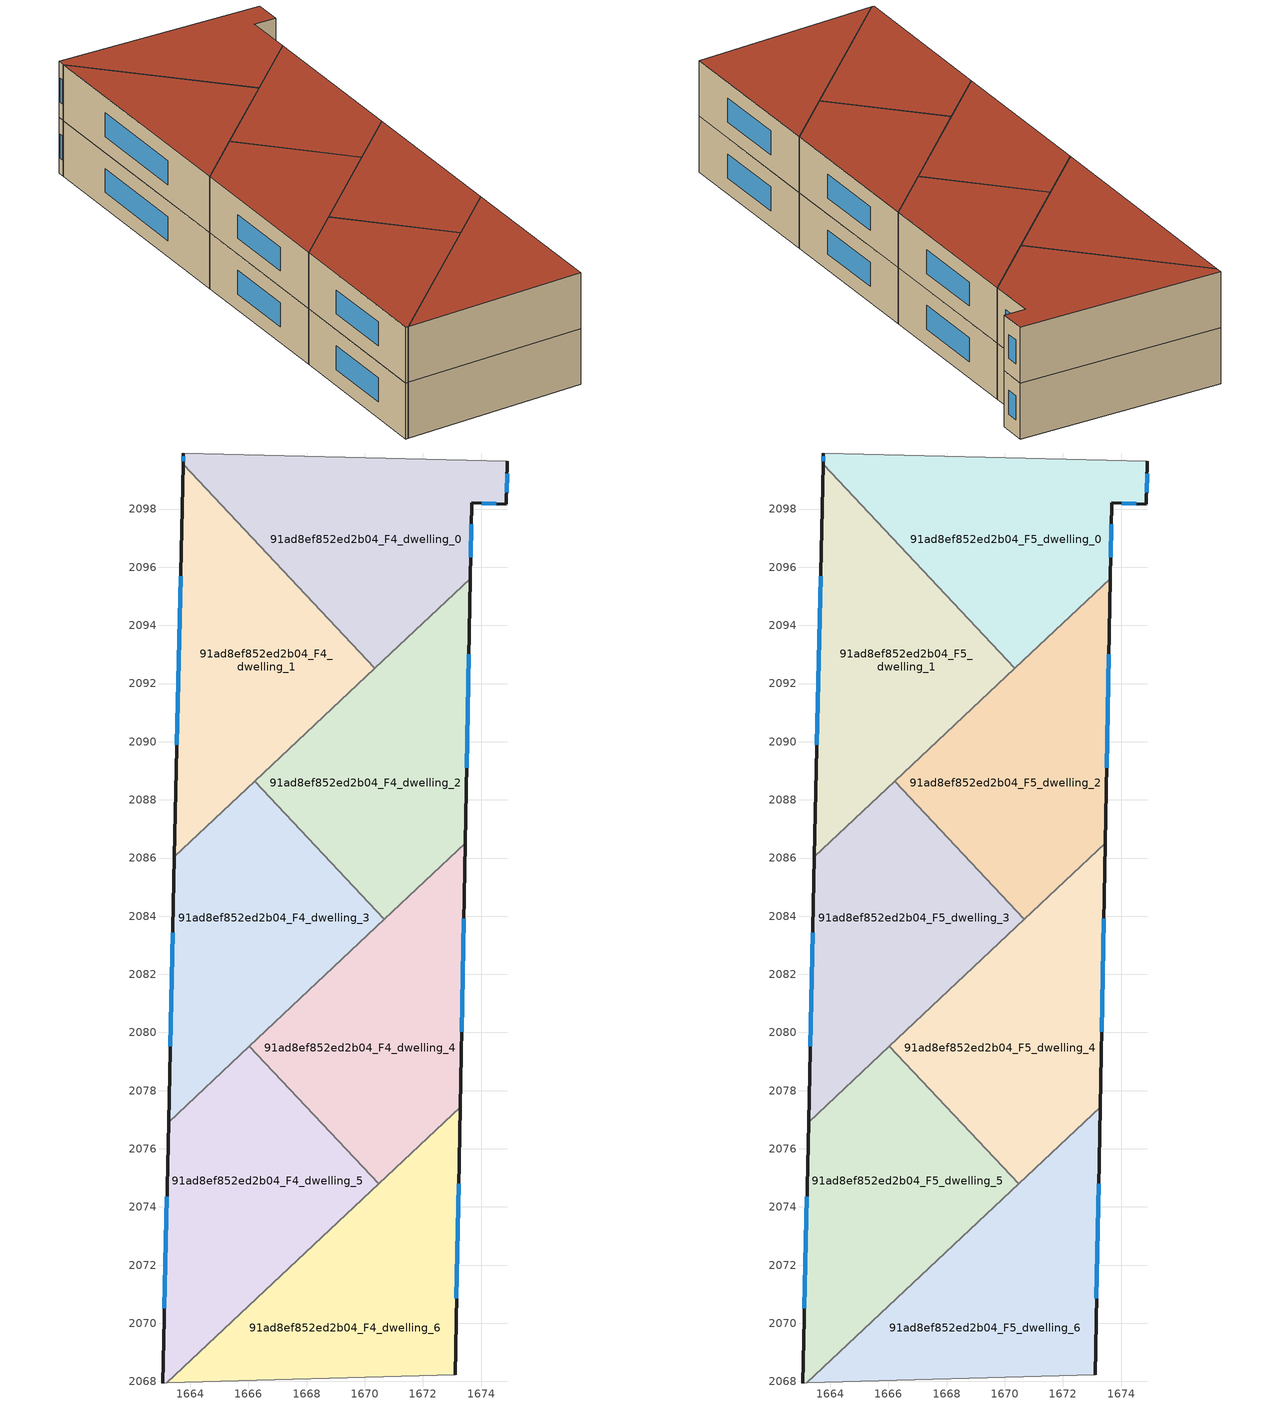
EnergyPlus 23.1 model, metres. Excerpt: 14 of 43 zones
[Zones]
91ad8ef852ed2b04_F4_dwelling_0
 floor to 91ad8ef852ed2b04_F3_dwelling_0 (EU_floor_Construction): 1674.91,2099.64 1674.87,2098.17 1673.68,2098.22 1673.63,2095.61 1670.35,2092.53 1663.76,2099.54 1663.77,2099.93 z12
 wall outside (EU_wall_Construction): 1663.77,2099.93 1663.76,2099.54 / 1673.63,2095.61 1673.68,2098.22 1674.87,2098.17 1674.91,2099.64 z12:15
 wall to 91ad8ef852ed2b04_F4_dwelling_1 (EU_wall_Construction): 1663.76,2099.54 1670.35,2092.53 z12:15
 wall adiabatic (EU_wall_Construction): 1674.91,2099.64 1663.77,2099.93 z12:15
 wall to 91ad8ef852ed2b04_F4_dwelling_2 (EU_wall_Construction): 1670.35,2092.53 1673.63,2095.61 z12:15
 window (EU_Window_Construction): 1663.77,2099.82 1663.76,2099.65 / 1674.88,2098.59 1674.89,2099.22 / 1674.02,2098.2 1674.53,2098.18 / 1673.64,2096.35 1673.66,2097.47 z12.86:14.14
91ad8ef852ed2b04_F4_dwelling_1
 floor to 91ad8ef852ed2b04_F3_dwelling_1 (EU_floor_Construction): 1663.76,2099.54 1670.35,2092.53 1663.46,2086.05 z12
 wall outside (EU_wall_Construction): 1663.76,2099.54 1663.46,2086.05 z12:15
 wall to 91ad8ef852ed2b04_F4_dwelling_3 (EU_wall_Construction): 1663.46,2086.05 1666.22,2088.64 z12:15
 wall to 91ad8ef852ed2b04_F4_dwelling_2 (EU_wall_Construction): 1666.22,2088.64 1670.35,2092.53 z12:15
 window (EU_Window_Construction): 1663.67,2095.69 1663.54,2089.9 z12.86:14.14
91ad8ef852ed2b04_F4_dwelling_2
 floor to 91ad8ef852ed2b04_F3_dwelling_2 (EU_floor_Construction): 1673.63,2095.61 1673.46,2086.5 1670.68,2083.89 1666.22,2088.64 z12
 wall outside (EU_wall_Construction): 1673.46,2086.5 1673.63,2095.61 z12:15
 wall to 91ad8ef852ed2b04_F4_dwelling_3 (EU_wall_Construction): 1666.22,2088.64 1670.68,2083.89 z12:15
 wall to 91ad8ef852ed2b04_F4_dwelling_4 (EU_wall_Construction): 1670.68,2083.89 1673.46,2086.5 z12:15
 window (EU_Window_Construction): 1673.5,2089.1 1673.58,2093 z12.86:14.14
91ad8ef852ed2b04_F4_dwelling_3
 floor to 91ad8ef852ed2b04_F3_dwelling_3 (EU_floor_Construction): 1666.22,2088.64 1670.68,2083.89 1663.25,2076.92 1663.46,2086.05 z12
 wall outside (EU_wall_Construction): 1663.46,2086.05 1663.25,2076.92 z12:15
 wall to 91ad8ef852ed2b04_F4_dwelling_5 (EU_wall_Construction): 1663.25,2076.92 1666.04,2079.53 z12:15
 wall to 91ad8ef852ed2b04_F4_dwelling_4 (EU_wall_Construction): 1666.04,2079.53 1670.68,2083.89 z12:15
 window (EU_Window_Construction): 1663.4,2083.44 1663.31,2079.52 z12.86:14.14
91ad8ef852ed2b04_F4_dwelling_4
 floor to 91ad8ef852ed2b04_F3_dwelling_4 (EU_floor_Construction): 1673.46,2086.5 1673.28,2077.42 1670.48,2074.8 1666.04,2079.53 z12
 wall outside (EU_wall_Construction): 1673.28,2077.42 1673.46,2086.5 z12:15
 wall to 91ad8ef852ed2b04_F4_dwelling_5 (EU_wall_Construction): 1666.04,2079.53 1670.48,2074.8 z12:15
 wall to 91ad8ef852ed2b04_F4_dwelling_6 (EU_wall_Construction): 1670.49,2074.8 1673.28,2077.42 z12:15
 window (EU_Window_Construction): 1673.33,2080.02 1673.41,2083.91 z12.86:14.14
91ad8ef852ed2b04_F4_dwelling_5
 floor to 91ad8ef852ed2b04_F3_dwelling_5 (EU_floor_Construction): 1666.04,2079.53 1670.48,2074.8 1663.2,2067.95 1663.05,2067.95 1663.25,2076.92 z12
 wall outside (EU_wall_Construction): 1663.25,2076.92 1663.05,2067.95 z12:15
 wall adiabatic (EU_wall_Construction): 1663.05,2067.95 1663.2,2067.95 z12:15
 wall to 91ad8ef852ed2b04_F4_dwelling_6 (EU_wall_Construction): 1663.2,2067.95 1670.48,2074.8 z12:15
 window (EU_Window_Construction): 1663.2,2074.35 1663.11,2070.51 z12.86:14.14
91ad8ef852ed2b04_F4_dwelling_6
 floor to 91ad8ef852ed2b04_F3_dwelling_6 (EU_floor_Construction): 1673.28,2077.42 1673.11,2068.23 1663.2,2067.95 z12
 wall outside (EU_wall_Construction): 1673.11,2068.23 1673.28,2077.42 z12:15
 wall adiabatic (EU_wall_Construction): 1663.2,2067.95 1673.11,2068.23 z12:15
 window (EU_Window_Construction): 1673.16,2070.85 1673.23,2074.8 z12.86:14.14
91ad8ef852ed2b04_F5_dwelling_0
 floor to 91ad8ef852ed2b04_F4_dwelling_0 (EU_floor_Construction): 1674.91,2099.64 1674.87,2098.17 1673.68,2098.22 1673.63,2095.61 1670.35,2092.53 1663.76,2099.54 1663.77,2099.93 z15
 wall outside (EU_wall_Construction): 1663.77,2099.93 1663.76,2099.54 / 1673.63,2095.61 1673.68,2098.22 1674.87,2098.17 1674.91,2099.64 z15:18
 wall to 91ad8ef852ed2b04_F5_dwelling_1 (EU_wall_Construction): 1663.76,2099.54 1670.35,2092.53 z15:18
 wall adiabatic (EU_wall_Construction): 1674.91,2099.64 1663.77,2099.93 z15:18
 wall to 91ad8ef852ed2b04_F5_dwelling_2 (EU_wall_Construction): 1670.35,2092.53 1673.63,2095.61 z15:18
 window (EU_Window_Construction): 1663.77,2099.82 1663.76,2099.65 / 1674.88,2098.59 1674.89,2099.22 / 1674.02,2098.2 1674.53,2098.18 / 1673.64,2096.35 1673.66,2097.47 z15.86:17.14
 roof outside (EU_roof_Construction): 1673.63,2095.61 1673.68,2098.22 1674.87,2098.17 1674.91,2099.64 1663.77,2099.93 1663.76,2099.54 1670.35,2092.53 z18
91ad8ef852ed2b04_F5_dwelling_1
 floor to 91ad8ef852ed2b04_F4_dwelling_1 (EU_floor_Construction): 1663.76,2099.54 1670.35,2092.53 1663.46,2086.05 z15
 wall outside (EU_wall_Construction): 1663.76,2099.54 1663.46,2086.05 z15:18
 wall to 91ad8ef852ed2b04_F5_dwelling_3 (EU_wall_Construction): 1663.46,2086.05 1666.22,2088.64 z15:18
 wall to 91ad8ef852ed2b04_F5_dwelling_2 (EU_wall_Construction): 1666.22,2088.64 1670.35,2092.53 z15:18
 window (EU_Window_Construction): 1663.67,2095.69 1663.54,2089.9 z15.86:17.14
 roof outside (EU_roof_Construction): 1670.35,2092.53 1663.76,2099.54 1663.46,2086.05 z18
91ad8ef852ed2b04_F5_dwelling_2
 floor to 91ad8ef852ed2b04_F4_dwelling_2 (EU_floor_Construction): 1673.63,2095.61 1673.46,2086.5 1670.68,2083.89 1666.22,2088.64 z15
 wall outside (EU_wall_Construction): 1673.46,2086.5 1673.63,2095.61 z15:18
 wall to 91ad8ef852ed2b04_F5_dwelling_3 (EU_wall_Construction): 1666.22,2088.64 1670.68,2083.89 z15:18
 wall to 91ad8ef852ed2b04_F5_dwelling_4 (EU_wall_Construction): 1670.68,2083.89 1673.46,2086.5 z15:18
 window (EU_Window_Construction): 1673.5,2089.1 1673.58,2093 z15.86:17.14
 roof outside (EU_roof_Construction): 1673.46,2086.5 1673.63,2095.61 1666.22,2088.64 1670.68,2083.89 z18
91ad8ef852ed2b04_F5_dwelling_3
 floor to 91ad8ef852ed2b04_F4_dwelling_3 (EU_floor_Construction): 1666.22,2088.64 1670.68,2083.89 1663.25,2076.92 1663.46,2086.05 z15
 wall outside (EU_wall_Construction): 1663.46,2086.05 1663.25,2076.92 z15:18
 wall to 91ad8ef852ed2b04_F5_dwelling_5 (EU_wall_Construction): 1663.25,2076.92 1666.04,2079.53 z15:18
 wall to 91ad8ef852ed2b04_F5_dwelling_4 (EU_wall_Construction): 1666.04,2079.53 1670.68,2083.89 z15:18
 window (EU_Window_Construction): 1663.4,2083.44 1663.31,2079.52 z15.86:17.14
 roof outside (EU_roof_Construction): 1670.68,2083.89 1666.22,2088.64 1663.46,2086.05 1663.25,2076.92 z18
91ad8ef852ed2b04_F5_dwelling_4
 floor to 91ad8ef852ed2b04_F4_dwelling_4 (EU_floor_Construction): 1673.46,2086.5 1673.28,2077.42 1670.48,2074.8 1666.04,2079.53 z15
 wall outside (EU_wall_Construction): 1673.28,2077.42 1673.46,2086.5 z15:18
 wall to 91ad8ef852ed2b04_F5_dwelling_5 (EU_wall_Construction): 1666.04,2079.53 1670.48,2074.8 z15:18
 wall to 91ad8ef852ed2b04_F5_dwelling_6 (EU_wall_Construction): 1670.49,2074.8 1673.28,2077.42 z15:18
 window (EU_Window_Construction): 1673.33,2080.02 1673.41,2083.91 z15.86:17.14
 roof outside (EU_roof_Construction): 1673.28,2077.42 1673.46,2086.5 1666.04,2079.53 1670.48,2074.8 z18
91ad8ef852ed2b04_F5_dwelling_5
 floor to 91ad8ef852ed2b04_F4_dwelling_5 (EU_floor_Construction): 1666.04,2079.53 1670.48,2074.8 1663.2,2067.95 1663.05,2067.95 1663.25,2076.92 z15
 wall outside (EU_wall_Construction): 1663.25,2076.92 1663.05,2067.95 z15:18
 wall adiabatic (EU_wall_Construction): 1663.05,2067.95 1663.2,2067.95 z15:18
 wall to 91ad8ef852ed2b04_F5_dwelling_6 (EU_wall_Construction): 1663.2,2067.95 1670.48,2074.8 z15:18
 window (EU_Window_Construction): 1663.2,2074.35 1663.11,2070.51 z15.86:17.14
 roof outside (EU_roof_Construction): 1670.48,2074.8 1666.04,2079.53 1663.25,2076.92 1663.05,2067.95 1663.2,2067.95 z18
91ad8ef852ed2b04_F5_dwelling_6
 floor to 91ad8ef852ed2b04_F4_dwelling_6 (EU_floor_Construction): 1673.28,2077.42 1673.11,2068.23 1663.2,2067.95 z15
 wall outside (EU_wall_Construction): 1673.11,2068.23 1673.28,2077.42 z15:18
 wall adiabatic (EU_wall_Construction): 1663.2,2067.95 1673.11,2068.23 z15:18
 window (EU_Window_Construction): 1673.16,2070.85 1673.23,2074.8 z15.86:17.14
 roof outside (EU_roof_Construction): 1673.11,2068.23 1673.28,2077.42 1663.2,2067.95 z18
[Building]
EU S2 Campaign: North Axis=0; Terrain=City; Solar Distribution=FullExterior
[Site:Location]
Helsinki-Vantaa.AP: Latitude=60.317; Longitude=24.963; Time Zone=2; Elevation=54.6
[SizingPeriod:WeatherFileDays]
AnnualSizingPeriod: Begin Month=1; Begin Day of Month=1; End Month=12; End Day of Month=31; Day of Week for Start Day=Monday; Use Weather File Daylight Saving Period=No; Use Weather File Rain and Snow Indicators=No
[MATERIAL]
EU_InternalMass_Material: Roughness=MediumRough; Thickness=0.1; Conductivity=1; Density=1800; Specific Heat=900; Thermal Absorptance=0.9; Solar Absorptance=0.7; Visible Absorptance=0.7
[MATERIAL:NOMASS] Roughness=MediumRough; Thermal Absorptance=0.9; Solar Absorptance=0.7; Visible Absorptance=0.7
Name | Thermal Resistance
EU_wall_NoMass | 1.10183
EU_roof_NoMass; EU_floor_NoMass | 1.70606
[WINDOWMATERIAL:SIMPLEGLAZINGSYSTEM]
EU_Window_SimpleGlazing: UFactor=3.11035; Solar Heat Gain Coefficient=0.8; Visible Transmittance=0.8
[CONSTRUCTION]
EU_wall_Construction: EU_wall_NoMass
EU_roof_Construction: EU_roof_NoMass
EU_floor_Construction: EU_floor_NoMass
EU_Window_Construction: EU_Window_SimpleGlazing
EU_InternalMass_Construction: EU_InternalMass_Material
[ZONE] Type=1; Multiplier=1; Ceiling Height=autocalculate; Floor Area=autocalculate; Part of Total Floor Area=Yes
Name | Volume
91ad8ef852ed2b04_F4_dwelling_0; 91ad8ef852ed2b04_F5_dwelling_0 | 136.627
91ad8ef852ed2b04_F4_dwelling_1; 91ad8ef852ed2b04_F5_dwelling_1 | 136.626
91ad8ef852ed2b04_F4_dwelling_2; 91ad8ef852ed2b04_F5_dwelling_2 | 136.605
91ad8ef852ed2b04_F4_dwelling_3; 91ad8ef852ed2b04_F5_dwelling_3 | 136.607
91ad8ef852ed2b04_F4_dwelling_4; 91ad8ef852ed2b04_F5_dwelling_4; 91ad8ef852ed2b04_F4_dwelling_6; 91ad8ef852ed2b04_F5_dwelling_6 | 136.614
91ad8ef852ed2b04_F4_dwelling_5; 91ad8ef852ed2b04_F5_dwelling_5 | 136.615
[INTERNALMASS] Construction=EU_InternalMass_Construction
Name | Zone or ZoneList | Surface Area
91ad8ef852ed2b04_F4_dwelling_0_EU_InternalMass | 91ad8ef852ed2b04_F4_dwelling_0 | 45.5438
91ad8ef852ed2b04_F4_dwelling_1_EU_InternalMass | 91ad8ef852ed2b04_F4_dwelling_1 | 45.5396
91ad8ef852ed2b04_F4_dwelling_2_EU_InternalMass | 91ad8ef852ed2b04_F4_dwelling_2 | 45.5352
91ad8ef852ed2b04_F4_dwelling_3_EU_InternalMass | 91ad8ef852ed2b04_F4_dwelling_3 | 45.5356
91ad8ef852ed2b04_F4_dwelling_4_EU_InternalMass | 91ad8ef852ed2b04_F4_dwelling_4 | 45.5362
91ad8ef852ed2b04_F4_dwelling_5_EU_InternalMass | 91ad8ef852ed2b04_F4_dwelling_5 | 45.5374
91ad8ef852ed2b04_F4_dwelling_6_EU_InternalMass | 91ad8ef852ed2b04_F4_dwelling_6 | 45.538
91ad8ef852ed2b04_F5_dwelling_0_EU_InternalMass | 91ad8ef852ed2b04_F5_dwelling_0 | 45.5438
91ad8ef852ed2b04_F5_dwelling_1_EU_InternalMass | 91ad8ef852ed2b04_F5_dwelling_1 | 45.5396
91ad8ef852ed2b04_F5_dwelling_2_EU_InternalMass | 91ad8ef852ed2b04_F5_dwelling_2 | 45.5352
91ad8ef852ed2b04_F5_dwelling_3_EU_InternalMass | 91ad8ef852ed2b04_F5_dwelling_3 | 45.5356
91ad8ef852ed2b04_F5_dwelling_4_EU_InternalMass | 91ad8ef852ed2b04_F5_dwelling_4 | 45.5362
91ad8ef852ed2b04_F5_dwelling_5_EU_InternalMass | 91ad8ef852ed2b04_F5_dwelling_5 | 45.5374
91ad8ef852ed2b04_F5_dwelling_6_EU_InternalMass | 91ad8ef852ed2b04_F5_dwelling_6 | 45.538
[OTHEREQUIPMENT] Fuel Type=Electricity; Design Level Calculation Method=Watts/Area; Power per Zone Floor Area=1; Fraction Latent=0; Fraction Radiant=0; Fraction Lost=0; Carbon Dioxide Generation Rate=0; EndUse Subcategory=EU_Step8_InternalGains
Name | Zone or ZoneList or Space or SpaceList | Schedule
EU_Step8_InternalGain_91ad8ef852ed2b04_F4_dwelling_0_f000 | 91ad8ef852ed2b04_F4_dwelling_0 | EU_Step8_GainSchedule_91ad8ef852ed2b04_F4_dwelling_0_f000
EU_Step8_InternalGain_91ad8ef852ed2b04_F4_dwelling_1_f000 | 91ad8ef852ed2b04_F4_dwelling_1 | EU_Step8_GainSchedule_91ad8ef852ed2b04_F4_dwelling_1_f000
EU_Step8_InternalGain_91ad8ef852ed2b04_F4_dwelling_2_f000 | 91ad8ef852ed2b04_F4_dwelling_2 | EU_Step8_GainSchedule_91ad8ef852ed2b04_F4_dwelling_2_f000
EU_Step8_InternalGain_91ad8ef852ed2b04_F4_dwelling_3_f000 | 91ad8ef852ed2b04_F4_dwelling_3 | EU_Step8_GainSchedule_91ad8ef852ed2b04_F4_dwelling_3_f000
EU_Step8_InternalGain_91ad8ef852ed2b04_F4_dwelling_4_f000 | 91ad8ef852ed2b04_F4_dwelling_4 | EU_Step8_GainSchedule_91ad8ef852ed2b04_F4_dwelling_4_f000
EU_Step8_InternalGain_91ad8ef852ed2b04_F4_dwelling_5_f000 | 91ad8ef852ed2b04_F4_dwelling_5 | EU_Step8_GainSchedule_91ad8ef852ed2b04_F4_dwelling_5_f000
EU_Step8_InternalGain_91ad8ef852ed2b04_F4_dwelling_6_f000 | 91ad8ef852ed2b04_F4_dwelling_6 | EU_Step8_GainSchedule_91ad8ef852ed2b04_F4_dwelling_6_f000
EU_Step8_InternalGain_91ad8ef852ed2b04_F5_dwelling_0_f000 | 91ad8ef852ed2b04_F5_dwelling_0 | EU_Step8_GainSchedule_91ad8ef852ed2b04_F5_dwelling_0_f000
EU_Step8_InternalGain_91ad8ef852ed2b04_F5_dwelling_1_f000 | 91ad8ef852ed2b04_F5_dwelling_1 | EU_Step8_GainSchedule_91ad8ef852ed2b04_F5_dwelling_1_f000
EU_Step8_InternalGain_91ad8ef852ed2b04_F5_dwelling_2_f000 | 91ad8ef852ed2b04_F5_dwelling_2 | EU_Step8_GainSchedule_91ad8ef852ed2b04_F5_dwelling_2_f000
EU_Step8_InternalGain_91ad8ef852ed2b04_F5_dwelling_3_f000 | 91ad8ef852ed2b04_F5_dwelling_3 | EU_Step8_GainSchedule_91ad8ef852ed2b04_F5_dwelling_3_f000
EU_Step8_InternalGain_91ad8ef852ed2b04_F5_dwelling_4_f000 | 91ad8ef852ed2b04_F5_dwelling_4 | EU_Step8_GainSchedule_91ad8ef852ed2b04_F5_dwelling_4_f000
EU_Step8_InternalGain_91ad8ef852ed2b04_F5_dwelling_5_f000 | 91ad8ef852ed2b04_F5_dwelling_5 | EU_Step8_GainSchedule_91ad8ef852ed2b04_F5_dwelling_5_f000
EU_Step8_InternalGain_91ad8ef852ed2b04_F5_dwelling_6_f000 | 91ad8ef852ed2b04_F5_dwelling_6 | EU_Step8_GainSchedule_91ad8ef852ed2b04_F5_dwelling_6_f000
[ZONEVENTILATION:DESIGNFLOWRATE] Schedule=EU_AlwaysOn; Design Flow Rate Calculation Method=AirChanges/Hour; Air Changes per Hour=0.756316; Ventilation Type=Natural; Fan Pressure Rise=0; Fan Total Efficiency=1; Constant Term Coefficient=1; Temperature Term Coefficient=0; Velocity Term Coefficient=0; Velocity Squared Term Coefficient=0; Minimum Indoor Temperature=-100; Maximum Indoor Temperature=100; Delta Temperature=-100; Minimum Outdoor Temperature=-100; Maximum Outdoor Temperature=100; Maximum Wind Speed=40
Name | Zone or ZoneList or Space or SpaceList
EU_ConstantAir_91ad8ef852ed2b04_F4_dwelling_0 | 91ad8ef852ed2b04_F4_dwelling_0
EU_ConstantAir_91ad8ef852ed2b04_F4_dwelling_1 | 91ad8ef852ed2b04_F4_dwelling_1
EU_ConstantAir_91ad8ef852ed2b04_F4_dwelling_2 | 91ad8ef852ed2b04_F4_dwelling_2
EU_ConstantAir_91ad8ef852ed2b04_F4_dwelling_3 | 91ad8ef852ed2b04_F4_dwelling_3
EU_ConstantAir_91ad8ef852ed2b04_F4_dwelling_4 | 91ad8ef852ed2b04_F4_dwelling_4
EU_ConstantAir_91ad8ef852ed2b04_F4_dwelling_5 | 91ad8ef852ed2b04_F4_dwelling_5
EU_ConstantAir_91ad8ef852ed2b04_F4_dwelling_6 | 91ad8ef852ed2b04_F4_dwelling_6
EU_ConstantAir_91ad8ef852ed2b04_F5_dwelling_0 | 91ad8ef852ed2b04_F5_dwelling_0
EU_ConstantAir_91ad8ef852ed2b04_F5_dwelling_1 | 91ad8ef852ed2b04_F5_dwelling_1
EU_ConstantAir_91ad8ef852ed2b04_F5_dwelling_2 | 91ad8ef852ed2b04_F5_dwelling_2
EU_ConstantAir_91ad8ef852ed2b04_F5_dwelling_3 | 91ad8ef852ed2b04_F5_dwelling_3
EU_ConstantAir_91ad8ef852ed2b04_F5_dwelling_4 | 91ad8ef852ed2b04_F5_dwelling_4
EU_ConstantAir_91ad8ef852ed2b04_F5_dwelling_5 | 91ad8ef852ed2b04_F5_dwelling_5
EU_ConstantAir_91ad8ef852ed2b04_F5_dwelling_6 | 91ad8ef852ed2b04_F5_dwelling_6
[HVACTEMPLATE:THERMOSTAT] Constant Heating Setpoint=20; Constant Cooling Setpoint=50
EU_HeatOnly_91ad8ef852ed2b04_F2_dwelling_0; EU_HeatOnly_91ad8ef852ed2b04_F2_dwelling_1; EU_HeatOnly_91ad8ef852ed2b04_F2_dwelling_2; EU_HeatOnly_91ad8ef852ed2b04_F2_dwelling_3; EU_HeatOnly_91ad8ef852ed2b04_F2_dwelling_4; EU_HeatOnly_91ad8ef852ed2b04_F2_dwelling_5; EU_HeatOnly_91ad8ef852ed2b04_F2_dwelling_6; EU_HeatOnly_91ad8ef852ed2b04_F3_dwelling_0; EU_HeatOnly_91ad8ef852ed2b04_F3_dwelling_1; EU_HeatOnly_91ad8ef852ed2b04_F3_dwelling_2; EU_HeatOnly_91ad8ef852ed2b04_F3_dwelling_3; EU_HeatOnly_91ad8ef852ed2b04_F3_dwelling_4; EU_HeatOnly_91ad8ef852ed2b04_F3_dwelling_5; EU_HeatOnly_91ad8ef852ed2b04_F3_dwelling_6; EU_HeatOnly_91ad8ef852ed2b04_F4_dwelling_0; EU_HeatOnly_91ad8ef852ed2b04_F4_dwelling_1; EU_HeatOnly_91ad8ef852ed2b04_F4_dwelling_2; EU_HeatOnly_91ad8ef852ed2b04_F4_dwelling_3; EU_HeatOnly_91ad8ef852ed2b04_F4_dwelling_4; EU_HeatOnly_91ad8ef852ed2b04_F4_dwelling_5; EU_HeatOnly_91ad8ef852ed2b04_F4_dwelling_6; EU_HeatOnly_91ad8ef852ed2b04_F5_dwelling_0; EU_HeatOnly_91ad8ef852ed2b04_F5_dwelling_1; EU_HeatOnly_91ad8ef852ed2b04_F5_dwelling_2; EU_HeatOnly_91ad8ef852ed2b04_F5_dwelling_3; EU_HeatOnly_91ad8ef852ed2b04_F5_dwelling_4; EU_HeatOnly_91ad8ef852ed2b04_F5_dwelling_5; EU_HeatOnly_91ad8ef852ed2b04_F5_dwelling_6
[HVACTEMPLATE:ZONE:IDEALLOADSAIRSYSTEM] System Availability Schedule=EU_AlwaysOn; Maximum Heating Supply Air Temperature=50; Minimum Cooling Supply Air Temperature=13; Maximum Heating Supply Air Humidity Ratio=0.0156; Minimum Cooling Supply Air Humidity Ratio=0.0077; Heating Limit=NoLimit; Cooling Limit=NoLimit; Heating Availability Schedule=EU_AlwaysOn; Cooling Availability Schedule=EU_CoolingOff; Dehumidification Control Type=ConstantSensibleHeatRatio; Cooling Sensible Heat Ratio=0.7; Dehumidification Setpoint=60; Humidification Control Type=None; Humidification Setpoint=30; Outdoor Air Method=None; Outdoor Air Flow Rate per Person=0.00944; Outdoor Air Flow Rate per Zone Floor Area=0; Outdoor Air Flow Rate per Zone=0; Demand Controlled Ventilation Type=None; Outdoor Air Economizer Type=NoEconomizer; Heat Recovery Type=None; Sensible Heat Recovery Effectiveness=0.7; Latent Heat Recovery Effectiveness=0.65
Name | Template Thermostat
91ad8ef852ed2b04_F4_dwelling_0 | EU_HeatOnly_91ad8ef852ed2b04_F4_dwelling_0
91ad8ef852ed2b04_F4_dwelling_1 | EU_HeatOnly_91ad8ef852ed2b04_F4_dwelling_1
91ad8ef852ed2b04_F4_dwelling_2 | EU_HeatOnly_91ad8ef852ed2b04_F4_dwelling_2
91ad8ef852ed2b04_F4_dwelling_3 | EU_HeatOnly_91ad8ef852ed2b04_F4_dwelling_3
91ad8ef852ed2b04_F4_dwelling_4 | EU_HeatOnly_91ad8ef852ed2b04_F4_dwelling_4
91ad8ef852ed2b04_F4_dwelling_5 | EU_HeatOnly_91ad8ef852ed2b04_F4_dwelling_5
91ad8ef852ed2b04_F4_dwelling_6 | EU_HeatOnly_91ad8ef852ed2b04_F4_dwelling_6
91ad8ef852ed2b04_F5_dwelling_0 | EU_HeatOnly_91ad8ef852ed2b04_F5_dwelling_0
91ad8ef852ed2b04_F5_dwelling_1 | EU_HeatOnly_91ad8ef852ed2b04_F5_dwelling_1
91ad8ef852ed2b04_F5_dwelling_2 | EU_HeatOnly_91ad8ef852ed2b04_F5_dwelling_2
91ad8ef852ed2b04_F5_dwelling_3 | EU_HeatOnly_91ad8ef852ed2b04_F5_dwelling_3
91ad8ef852ed2b04_F5_dwelling_4 | EU_HeatOnly_91ad8ef852ed2b04_F5_dwelling_4
91ad8ef852ed2b04_F5_dwelling_5 | EU_HeatOnly_91ad8ef852ed2b04_F5_dwelling_5
91ad8ef852ed2b04_F5_dwelling_6 | EU_HeatOnly_91ad8ef852ed2b04_F5_dwelling_6
[SIZING:ZONE] Zone Cooling Design Supply Air Temperature Input Method=SupplyAirTemperature; Zone Cooling Design Supply Air Temperature=13; Zone Heating Design Supply Air Temperature Input Method=SupplyAirTemperature; Zone Heating Design Supply Air Temperature=50; Zone Cooling Design Supply Air Humidity Ratio=0.008; Zone Heating Design Supply Air Humidity Ratio=0.008; Cooling Design Air Flow Method=DesignDay; Cooling Design Air Flow Rate=0; Cooling Minimum Air Flow per Zone Floor Area=0.000762; Cooling Minimum Air Flow=0; Cooling Minimum Air Flow Fraction=0.2; Heating Design Air Flow Method=DesignDay; Heating Design Air Flow Rate=0; Heating Maximum Air Flow per Zone Floor Area=0.002032; Heating Maximum Air Flow=0.141576; Heating Maximum Air Flow Fraction=0.3; Account for Dedicated Outdoor Air System=No; Dedicated Outdoor Air System Control Strategy=NeutralSupplyAir; Dedicated Outdoor Air Low Setpoint Temperature for Design=autosize; Dedicated Outdoor Air High Setpoint Temperature for Design=autosize; Zone Load Sizing Method=Sensible Load Only No Latent Load; Zone Latent Cooling Design Supply Air Humidity Ratio Input Method=HumidityRatioDifference; Zone Cooling Design Supply Air Humidity Ratio Difference=0.005; Zone Latent Heating Design Supply Air Humidity Ratio Input Method=HumidityRatioDifference; Zone Humidification Design Supply Air Humidity Ratio Difference=0.005
91ad8ef852ed2b04_F4_dwelling_0; 91ad8ef852ed2b04_F4_dwelling_1; 91ad8ef852ed2b04_F4_dwelling_2; 91ad8ef852ed2b04_F4_dwelling_3; 91ad8ef852ed2b04_F4_dwelling_4; 91ad8ef852ed2b04_F4_dwelling_5; 91ad8ef852ed2b04_F4_dwelling_6; 91ad8ef852ed2b04_F5_dwelling_0; 91ad8ef852ed2b04_F5_dwelling_1; 91ad8ef852ed2b04_F5_dwelling_2; 91ad8ef852ed2b04_F5_dwelling_3; 91ad8ef852ed2b04_F5_dwelling_4; 91ad8ef852ed2b04_F5_dwelling_5; 91ad8ef852ed2b04_F5_dwelling_6
[SCHEDULE:CONSTANT]
Name | Hourly Value
EU_AlwaysOn | 1
EU_CoolingOff | 0
[SCHEDULE:FILE] Column Number=1; Rows to Skip at Top=0; Number of Hours of Data=8760; Column Separator=Comma; Interpolate to Timestep=No; Minutes per Item=60; Adjust Schedule for Daylight Savings=Yes
Name | File
EU_Step8_GainSchedule_91ad8ef852ed2b04_F4_dwelling_0_f000 | ../../schedules/91ad8ef852ed2b04/91ad8ef852ed2b04_F4_dwelling_0_f000_gain.csv
EU_Step8_GainSchedule_91ad8ef852ed2b04_F4_dwelling_1_f000 | ../../schedules/91ad8ef852ed2b04/91ad8ef852ed2b04_F4_dwelling_1_f000_gain.csv
EU_Step8_GainSchedule_91ad8ef852ed2b04_F4_dwelling_2_f000 | ../../schedules/91ad8ef852ed2b04/91ad8ef852ed2b04_F4_dwelling_2_f000_gain.csv
EU_Step8_GainSchedule_91ad8ef852ed2b04_F4_dwelling_3_f000 | ../../schedules/91ad8ef852ed2b04/91ad8ef852ed2b04_F4_dwelling_3_f000_gain.csv
EU_Step8_GainSchedule_91ad8ef852ed2b04_F4_dwelling_4_f000 | ../../schedules/91ad8ef852ed2b04/91ad8ef852ed2b04_F4_dwelling_4_f000_gain.csv
EU_Step8_GainSchedule_91ad8ef852ed2b04_F4_dwelling_5_f000 | ../../schedules/91ad8ef852ed2b04/91ad8ef852ed2b04_F4_dwelling_5_f000_gain.csv
EU_Step8_GainSchedule_91ad8ef852ed2b04_F4_dwelling_6_f000 | ../../schedules/91ad8ef852ed2b04/91ad8ef852ed2b04_F4_dwelling_6_f000_gain.csv
EU_Step8_GainSchedule_91ad8ef852ed2b04_F5_dwelling_0_f000 | ../../schedules/91ad8ef852ed2b04/91ad8ef852ed2b04_F5_dwelling_0_f000_gain.csv
EU_Step8_GainSchedule_91ad8ef852ed2b04_F5_dwelling_1_f000 | ../../schedules/91ad8ef852ed2b04/91ad8ef852ed2b04_F5_dwelling_1_f000_gain.csv
EU_Step8_GainSchedule_91ad8ef852ed2b04_F5_dwelling_2_f000 | ../../schedules/91ad8ef852ed2b04/91ad8ef852ed2b04_F5_dwelling_2_f000_gain.csv
EU_Step8_GainSchedule_91ad8ef852ed2b04_F5_dwelling_3_f000 | ../../schedules/91ad8ef852ed2b04/91ad8ef852ed2b04_F5_dwelling_3_f000_gain.csv
EU_Step8_GainSchedule_91ad8ef852ed2b04_F5_dwelling_4_f000 | ../../schedules/91ad8ef852ed2b04/91ad8ef852ed2b04_F5_dwelling_4_f000_gain.csv
EU_Step8_GainSchedule_91ad8ef852ed2b04_F5_dwelling_5_f000 | ../../schedules/91ad8ef852ed2b04/91ad8ef852ed2b04_F5_dwelling_5_f000_gain.csv
EU_Step8_GainSchedule_91ad8ef852ed2b04_F5_dwelling_6_f000 | ../../schedules/91ad8ef852ed2b04/91ad8ef852ed2b04_F5_dwelling_6_f000_gain.csv
